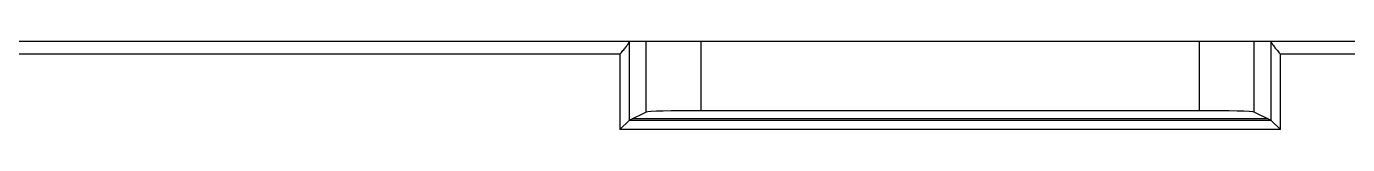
# Model space of a CAD drawing. Header units: millimetres. Extents: x 620 to 19791, y 2539 to 6969.
# Drawn here: x 14166.1 to 14238.1, y 5481.7 to 5486.6 of the extents above; entities that cross this region are included whole.
import ezdxf

# ---------------------------------------------------------------- set-up
doc = ezdxf.new("R2010")
doc.units = ezdxf.units.MM

# ---------------------------------------------------------------- blocks, each defined once
blk = doc.blocks.new('DTGFH')
at = {"color": 7, "linetype": 'Continuous'}
for p, q in [((9401.048, 4441.2), (8801.048, 4441.2)), ((8973.033, 4441.163), (8973.033, 4436.865)), ((8973.96, 4437.329), (8973.96, 4441.2)), ((8976.955, 4437.403), (8976.955, 4441.2)), ((9004.141, 4437.403), (9004.141, 4441.2)), ((9007.137, 4437.329), (9007.137, 4441.2)), ((9008.064, 4436.865), (9008.064, 4441.163)), ((8972.534, 4440.5), (8938.474, 4440.5)), ((8972.534, 4440.5), (8972.534, 4436.366)), ((9008.563, 4436.366), (9008.563, 4440.5)), ((9146.906, 4440.5), (9008.563, 4440.5)), ((8973.033, 4436.865), (8972.534, 4436.366)), ((8973.96, 4437.329), (8973.034, 4436.866)), ((9008.063, 4436.866), (8973.034, 4436.866)), ((9007.89, 4436.953), (8973.207, 4436.953)), ((9004.141, 4437.403), (8976.955, 4437.403)), ((9008.063, 4436.866), (9007.137, 4437.329)), ((9008.563, 4436.366), (9008.064, 4436.865)), ((9008.563, 4436.366), (8972.534, 4436.366))]:
    blk.add_line(p, q, dxfattribs=at)
for centre, major_axis, ratio, start_param, end_param in [((8973.045, 4440.5), (0, 0.7), 0.052408, 0, 0.329), ((9008.052, 4440.5), (0, 0.7), 0.052408, -0.329, 0), ((8973.034, 4436.366), (0, 0.5), 0.052408, 0.02618, 0.05236), ((8976.955, 4437.324), (3, 0), 0.026186, 1.570796, 3.089233), ((9004.141, 4437.324), (3, 0), 0.026186, 0.05236, 1.570796), ((9008.063, 4436.366), (0, 0.5), 0.052408, -0.05236, -0.02618)]:
    blk.add_ellipse(centre, major_axis=major_axis, ratio=ratio, start_param=start_param, end_param=end_param, dxfattribs=at)
for points, knots in [([(8972.534, 4440.5), (8972.561, 4440.533), (8972.615, 4440.597), (8972.696, 4440.693), (8972.774, 4440.787), (8972.847, 4440.877), (8972.904, 4440.95), (8972.945, 4441.005), (8972.971, 4441.043), (8972.994, 4441.078), (8973.01, 4441.105), (8973.02, 4441.126), (8973.026, 4441.139), (8973.03, 4441.151), (8973.032, 4441.159), (8973.033, 4441.163)], [0, 0, 0, 0, 0.152678, 0.303619, 0.450743, 0.591561, 0.722626, 0.783052, 0.839064, 0.889738, 0.93406, 0.953523, 0.971039, 0.986537, 1, 1, 1, 1]), ([(9008.064, 4441.163), (9008.064, 4441.159), (9008.066, 4441.151), (9008.071, 4441.139), (9008.076, 4441.126), (9008.086, 4441.105), (9008.103, 4441.078), (9008.126, 4441.043), (9008.152, 4441.005), (9008.193, 4440.95), (9008.25, 4440.877), (9008.323, 4440.787), (9008.401, 4440.693), (9008.481, 4440.597), (9008.536, 4440.533), (9008.563, 4440.5)], [0, 0, 0, 0, 0.013463, 0.028958, 0.046471, 0.065932, 0.110248, 0.160922, 0.216933, 0.277361, 0.408429, 0.549248, 0.696374, 0.84732, 1, 1, 1, 1])]:
    blk.add_open_spline(points, degree=3, knots=knots, dxfattribs=at)
blk = doc.blocks.new('*U116')
blk.add_blockref('DTGFH', (-9101.048, -4276.2))
blk = doc.blocks.new('*U117')
at = {"color": 0, "linetype": 'ByBlock', "lineweight": -2, "transparency": 16777216}
blk.add_blockref('*U116', (0, 1350), dxfattribs=at)

msp = doc.modelspace()

# ---------------------------------------------------------------- block references
msp.add_blockref('*U117', (14326.96016, 3971.56341))

doc.saveas('drawing.dxf')
